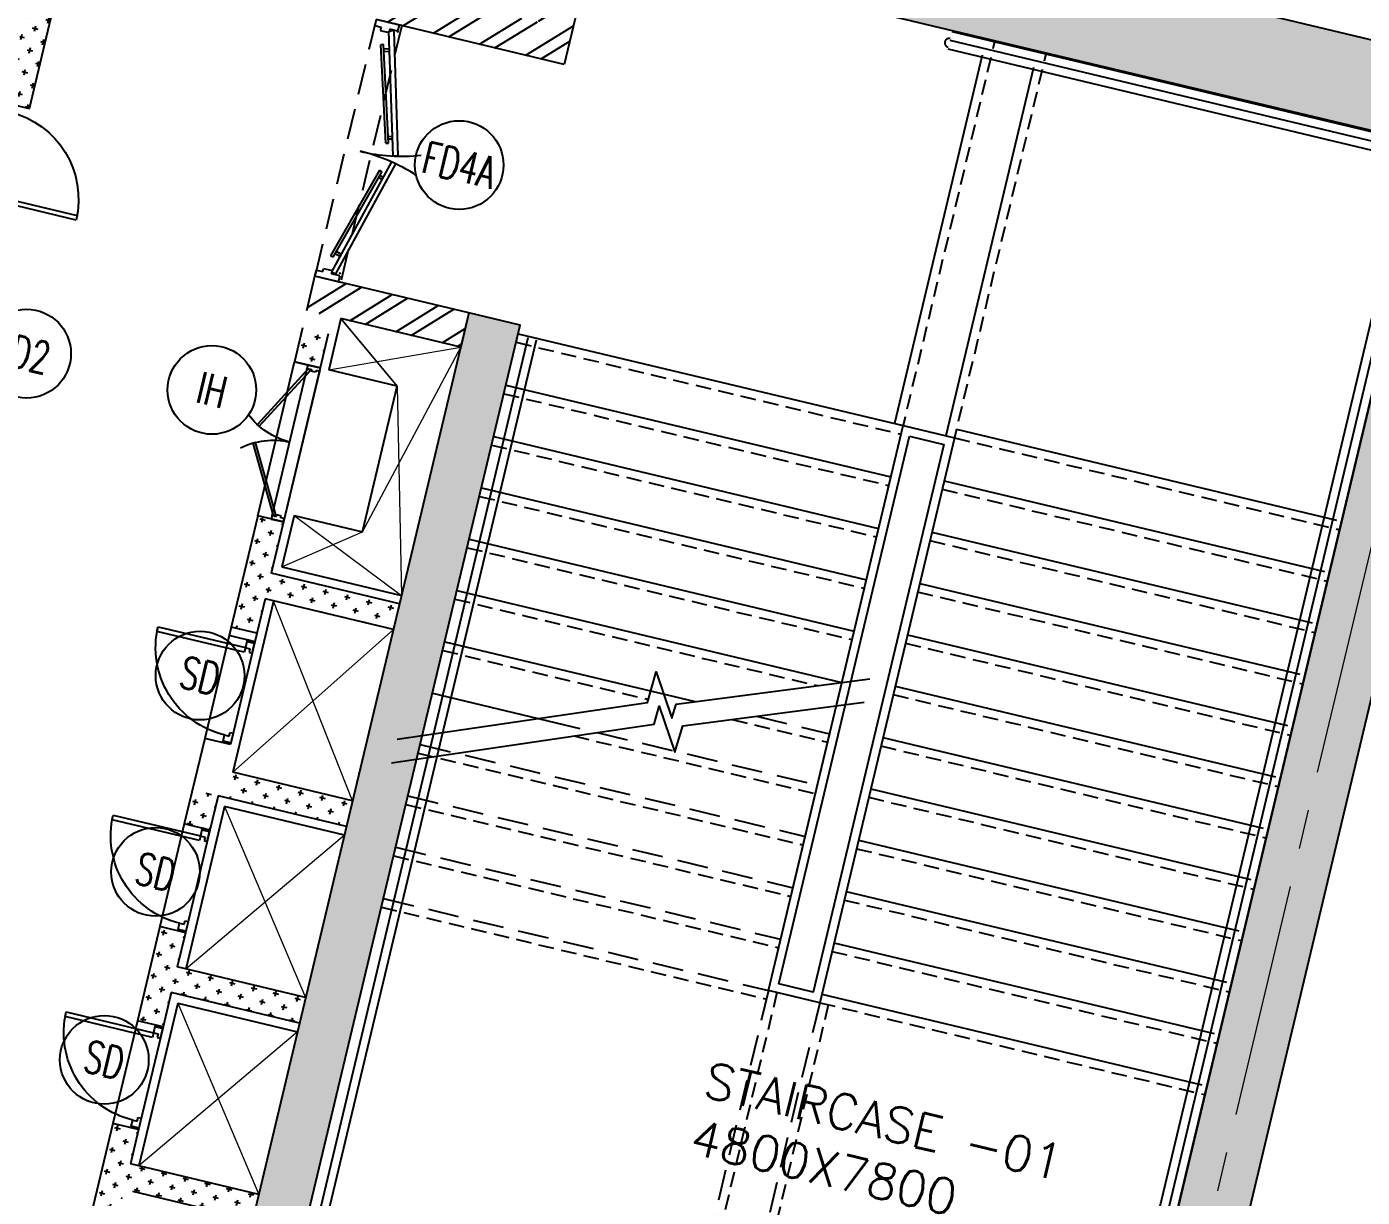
# Model space of a CAD drawing. Header units: millimetres. Extents: x 783817721 to 783927949, y 1443754877 to 1443839643.
# Drawn here: x 783839729 to 783847323, y 1443806187 to 1443812839 of the extents above; entities that cross this region are included whole.
import ezdxf
from ezdxf.enums import TextEntityAlignment as Align

# ---------------------------------------------------------------- set-up
doc = ezdxf.new("R2010")
doc.units = ezdxf.units.MM
doc.header["$LTSCALE"] = 700
doc.header["$PDMODE"] = 32
doc.header["$PDSIZE"] = 0.35
for name, pattern in [('( Hidden )', [0.375, 0.25, -0.125]), ('CENTER2', [28.575, 19.05, -3.175, 3.175, -3.175]), ('HIDDEN', [9.525, 6.35, -3.175]), ('HIDDEN2', [0.1875, 0.125, -0.0625])]:
    doc.linetypes.add(name, pattern=pattern)
doc.layers.get('0').update_dxf_attribs({"linetype": 'CONTINUOUS'})
doc.layers.get('Defpoints').update_dxf_attribs({"linetype": 'CONTINUOUS'})
for name, color, linetype in [('A-BEAM', 8, 'HIDDEN2'), ('A-COL', 31, 'CONTINUOUS'), ('A-DIM-GRID', 3, 'CONTINUOUS'), ('A-DOOR', 1, 'CONTINUOUS'), ('A-HATCH', 8, 'CONTINUOUS'), ('A-LINTEL ABOVE', 2, 'HIDDEN2'), ('A-RAIL', 8, 'CONTINUOUS'), ('A-SILL-XXX', 2, 'CONTINUOUS'), ('A-STAR-TREAD', 2, 'CONTINUOUS'), ('A-TAG-DOOR', 2, 'CONTINUOUS'), ('A-TAG-RMNAME', 6, 'CONTINUOUS'), ('A-WALL 150', 6, 'CONTINUOUS'), ('A-WALL-XXX', 7, 'CONTINUOUS'), ('N-DOOR', 10, 'CONTINUOUS')]:
    doc.layers.add(name, color=color, linetype=linetype)
doc.layers.add('A-CUTOUT BELOW', color=8, linetype='HIDDEN', lineweight=5)
doc.layers.add('A-GRID', color=31, linetype='CENTER2', lineweight=5)
doc.styles.add('ROMANS', font='romans.shx')
doc.dimstyles.new('A-DIM-GRID-100', dxfattribs={"dimscale": 100, "dimtxt": 3, "dimasz": 2.25, "dimexe": 0.18, "dimexo": 0, "dimgap": 0.75, "dimtad": 1, "dimdec": 0, "dimzin": 0, "dimdsep": 46, "dimtxsty": 'ROMANS', "dimblk": 'AR-DIM-ARROW', "dimcen": 2, "dimclrd": 256, "dimclre": 8, "dimclrt": 7, "dimaunit": 1, "dimadec": 0, "dimazin": 0, "dimtfac": 1, "dimtdec": 0, "dimtix": 1, "dimtofl": 0, "dimtmove": 2, "dimatfit": 3, "dimldrblk": 'AR-LED-ARROW', "dimfxl": 0.18, "dimtolj": 1, "dimtzin": 0, "dimlwd": -1, "dimlwe": -1, "dimarcsym": 0})
pattern_1 = [(346.5826, (783888814.277, 1443798714.85), (76.501544, 47.03205), [31.75, -95.25]), (76.5826, (783888826.035, 1443798695.726), (-47.03205, 76.501544), [31.75, -95.25])]

# ---------------------------------------------------------------- blocks, each defined once
blk = doc.blocks.new('col-2 -15')
at = {"layer": 'A-COL', "ltscale": 0.1}
h = blk.add_hatch(color=250, dxfattribs=at)
h.dxf.hatch_style = 1
h.paths.add_polyline_path([(19450, 16650), (19450, 17150), (19050, 17150), (19050, 26350), (19450.4, 26350), (19450.4, 27550), (18250.4, 27549.9), (18250.4, 26849.9), (13550, 26850), (13550, 26350), (18650, 26350), (18650, 21750), (18650, 17150), (16375, 17150), (16375, 18550), (13850, 18550), (13850, 24150), (13550, 24150), (13550, 18250), (16075, 18250), (16075.3, 17150), (16075.3, 16650), (18250.4, 16650), (18250.4, 15950.1), (19450, 15950)])
h.paths.add_polyline_path([(27550, 26850), (27550, 23500), (27750, 23500), (27750, 26350), (30450, 26350), (30450, 23500), (30650, 23500), (30650, 26350), (33350, 26350), (33350, 23500), (33550, 23500), (33550, 26350), (35100, 26350), (35100, 26850)])
h.paths.add_polyline_path([(21750, 23500), (21750.4, 26350), (21750, 26350)])
h.paths.add_polyline_path([(27550, 20000), (27550, 16650), (35100, 16650), (35100, 17150), (33550, 17150), (33550, 20000), (33350, 20000), (33350, 17150), (30650, 17150), (30650, 20000), (30450, 20000), (30450, 17150), (27750, 17150), (27750, 20000)])
for points in [[(19045, 26350), (19450.4, 26350), (19450.4, 27550), (18250.4, 27549.9), (18250.4, 26849.9), (13550, 26850), (13550, 26350)], [(13550, 26350), (18650, 26350), (18650, 21750), (18650, 17150), (16375, 17150), (16375, 18550), (13850, 18550), (13850, 24150), (13550, 24150), (13550, 18250), (16075, 18250), (16075.3, 17150), (16075.3, 17150), (16075.3, 16650), (18250.4, 16650), (18250.4, 15950.1), (19450, 15950), (19450, 17150), (19050, 17150), (19050, 26350), (19450.4, 26350)]]:
    blk.add_lwpolyline(points, dxfattribs=at)
at = {"layer": 'A-GRID', "color": 1, "ltscale": 0.1}
blk.add_line((18850, -5272.5), (18850, 48139.1), dxfattribs=at)
blk = doc.blocks.new('st D 1.5X2.1')
for p, q in [((136.2, 1500), (0, 1500)), ((0, 1500), (0, 1464.3)), ((0, 1464.3), (37.6, 1464.3)), ((37.6, 1464.3), (37.6, 1445.2)), ((37.6, 1445.2), (89, 1445.2)), ((273.8, 767.2), (86.3, 1453.1)), ((89, 1464.3), (89, 1445.2)), ((136.2, 1464.3), (89, 1464.3)), ((89, 1452.8), (113.5, 1464.3)), ((112.8, 1458.5), (300.3, 772.6)), ((136.2, 1464.3), (136.2, 1500)), ((73.7, 1370.6), (60.1, 1366.6)), ((231.4, 832.8), (73.7, 1370.6)), ((217.8, 828.8), (60.1, 1366.6)), ((80.4, 1347.6), (112.7, 1356.5)), ((84.2, 1333.9), (116.5, 1342.7)), ((220.7, 869.4), (244.1, 875.8)), ((224.7, 855.8), (247.9, 862.1)), ((217.8, 828.8), (231.4, 832.8)), ((300.3, 772.5), (273.8, 767.2)), ((273.8, 732.8), (86.3, 46.9)), ((112.8, 41.5), (300.3, 727.4)), ((300.3, 727.5), (273.8, 732.8)), ((217.8, 671.2), (60.1, 133.4)), ((231.4, 667.2), (73.7, 129.4)), ((217.8, 671.2), (231.4, 667.2)), ((220.7, 630.6), (244.1, 624.2)), ((224.7, 644.2), (247.9, 637.9)), ((80.4, 152.4), (112.7, 143.5)), ((84.2, 166.1), (116.5, 157.3)), ((73.7, 129.4), (60.1, 133.4)), ((0, 0), (0, 35.7)), ((0, 35.7), (37.6, 35.7)), ((136.2, 0), (0, 0)), ((37.6, 54.8), (89, 54.8)), ((37.6, 35.7), (37.6, 54.8)), ((86.3, 46.9), (112.8, 41.5)), ((89, 35.7), (89, 54.8)), ((136.2, 35.7), (89, 35.7)), ((136.2, 35.7), (136.2, 0))]:
    blk.add_line(p, q)
blk.add_circle((134.2, 49.7), 1.43)
for start, end in [(90, 270), (270, 90)]:
    blk.add_arc((136.2, 1461.4), 1.43, start, end)
at = {"color": 8}
for centre, start, end in [((89, 1750), 269.78705, 289.78434), ((89, -250), 70.21566, 90.21295)]:
    blk.add_arc(centre, 1000, start, end, dxfattribs=at)
at = {"layer": 'A-LINTEL ABOVE', "linetype": '( Hidden )'}
for p, q in [((0, 1500), (0, 0)), ((150, 1500), (0, 1500)), ((150, 1500), (150, 0)), ((150, 0), (0, 0))]:
    blk.add_line(p, q, dxfattribs=at)
blk = doc.blocks.new('IH')
for p, q in [((0, 71), (0, 0)), ((20, 71), (0, 71)), ((0, 0), (20, 0)), ((20, 71), (20, 46.4)), ((880, 71), (20, 71)), ((20, 46.4), (30, 46.4)), ((20, 0), (20, 19.6)), ((20, 19.6), (30, 19.6)), ((20, 0), (882.8, 0)), ((30, 19.6), (30, 46.4)), ((880, 46.4), (870, 46.4)), ((870, 19.6), (870, 46.4)), ((880, 19.6), (870, 19.6)), ((880, 71), (880, 46.4)), ((880, 71), (900, 71)), ((880, 0), (880, 19.6)), ((900, 0), (880, 0)), ((900, 71), (900, 0))]:
    blk.add_line(p, q)
for points in [[(28.8, 51.3), (21.5, 64.4), (395.9, 272.8), (403.2, 259.7)], [(871.2, 51.3), (496.8, 259.7), (504.1, 272.8), (878.5, 64.4)]]:
    blk.add_lwpolyline(points, close=True)
at = {"color": 8}
for centre, radius, start, end in [((20.3, 64.2), 429.7, 0.90116, 39.0954), ((878, 64.5), 428.1, 140.77708, 179.12616)]:
    blk.add_arc(centre, radius, start, end, dxfattribs=at)
for centre, start, end in [((23, 71), 0, 180), ((23, 71), 180, 0), ((877, 71), 0, 180), ((877, 71), 180, 0)]:
    blk.add_arc(centre, 1.5, start, end)
blk = doc.blocks.new('1000 SINGLE 1')
for p, q in [((120, 925), (75, 925)), ((75, 925), (75, 75)), ((120, 75), (120, 925)), ((15, 0), (15, 75)), ((15, 75), (75, 75)), ((75, 75), (75, 30)), ((75, 75), (120, 75)), ((75, 30), (110, 30)), ((110, 30), (110, 0)), ((925, 30), (890, 30)), ((890, 30), (890, 0)), ((985, 75), (925, 75)), ((925, 75), (925, 30)), ((985, 0), (985, 75)), ((110, 0), (15, 0)), ((890, 0), (985, 0))]:
    blk.add_line(p, q)
at = {"color": 8}
for p, q in [((0, 0), (0, 75)), ((0, 75), (15, 75)), ((15, 0), (0, 0)), ((15, 75), (15, 0)), ((1000, 75), (985, 75)), ((985, 75), (985, 0)), ((1000, 0), (1000, 75)), ((985, 0), (1000, 0))]:
    blk.add_line(p, q, dxfattribs=at)
blk.add_arc((75, 75), 850, 0, 90, dxfattribs=at)
blk = doc.blocks.new('AR-DIM-ARROW')
at = {"color": 6}
blk.add_line((-0.354, -0.354), (0.354, 0.354), dxfattribs=at)
for p, q in [((0, -0.5), (0, 0.5)), ((-1, 0), (0, 0))]:
    blk.add_line(p, q)
blk = doc.blocks.new('*D431')
at = {"layer": 'A-DIM-GRID', "color": 8, "transparency": 16777216}
for p, q in [((783842143.2, 1443831694.7), (783841837.3, 1443830412.7)), ((783915971.5, 1443814082.7), (783915665.7, 1443812800.7))]:
    blk.add_line(p, q, dxfattribs=at)
at = {"layer": 'A-DIM-GRID', "transparency": 16777216}
blk.add_line((783915451, 1443812870.4), (783842060.4, 1443830378), dxfattribs=at)
at = {"layer": 'Defpoints', "color": 0, "transparency": 16777216}
for p in [(783842143.2, 1443831694.7, 0), (783841841.5, 1443830430.2), (783915971.5, 1443814082.7, 0)]:
    blk.add_point(p, dxfattribs=at)
at = {"layer": 'A-DIM-GRID', "transparency": 16777216, "xscale": 225, "yscale": 225, "zscale": 225}
for p, rotation in [((783841841.5, 1443830430.2), 166.5826444062369), ((783915669.9, 1443812818.2), 346.5826444062369)]:
    blk.add_blockref('AR-DIM-ARROW', p, dxfattribs=dict(at, rotation=rotation))
at = {"layer": 'A-DIM-GRID', "color": 7, "transparency": 16777216, "insert": (783878807.9, 1443821843.1), "char_height": 300, "attachment_point": 5, "rotation": 346.58264, "style": 'ROMANS'}
blk.add_mtext('\\A1;75900', dxfattribs=at)
blk = doc.blocks.new('AR-LED-ARROW')
for p, q in [((-0.354, 0.354), (-0.382, 0.325)), ((0, 0), (-0.354, 0.354)), ((0, 0), (-1, 0)), ((0, 0), (-0.382, 0.325)), ((0, 0), (-0.382, -0.325)), ((0, 0), (-0.354, -0.354)), ((-0.354, -0.354), (-0.382, -0.325))]:
    blk.add_line(p, q)
blk = doc.blocks.new('TAG-DOOR-WINOW')
blk.add_circle((0, 0), 2.8)
at = {"style": 'ROMANS', "width": 0.7}
blk.add_attdef('DW', text='', height=2, dxfattribs=at).set_placement((0, 0), align=Align.MIDDLE_CENTER)
blk = doc.blocks.new('A$Cc2280a50')
at = {"layer": 'A-CUTOUT BELOW'}
for p, q in [((-600, -500), (-1000, -200)), ((-1000, -200), (-600, -500)), ((-1000, -500), (-300, -200)), ((-600, -1350.3), (-300, -200)), ((-600, -500), (-300, -1650.3)), ((-1000, -1650.3), (-600, -1350.3)), ((-1000, -1350.3), (-300, -1650.3)), ((-1000, -3050), (-300, -4000)), ((-300, -3050), (-1000, -4000)), ((-3200, -3550), (-4200, -3250)), ((-3900, -4099.9), (-4200, -3250)), ((-3900, -3550), (-3200, -3250)), ((-3900, -3550), (-4200, -4399.9)), ((-3200, -4099.9), (-4200, -4399.9)), ((-3900, -4099.9), (-3200, -4395.9)), ((-1000, -4200), (-300, -5150)), ((-300, -4200), (-1000, -5150))]:
    blk.add_line(p, q, dxfattribs=at)
for points in [[(-300, -2850), (-1000, -1850)], [(-300, -1850), (-1000, -2850)]]:
    blk.add_lwpolyline(points, dxfattribs=at)
at = {"layer": 'A-SILL-XXX'}
for p, q in [((-1000, -200), (-1000, -500)), ((-600, -500), (-1000, -500)), ((-600, -500), (-1000, -500)), ((-600, -1350.3), (-600, -500)), ((-1000, -1350.3), (-1000, -1650.3)), ((-1000, -1350.3), (-600, -1350.3)), ((-1000, -1650.3), (-300, -1650.3)), ((-1000, -1850), (-1000, -2850)), ((-300, -3050), (-1000, -3050)), ((-1000, -3050), (-1000, -4000)), ((-3200, -4445.9), (-3200, -3250)), ((-3200, -3550), (-3900, -3550)), ((-3900, -3550), (-3900, -4099.9)), ((-3200, -4099.9), (-3900, -4099.9)), ((-1000, -4200), (-1000, -5150)), ((-1000, -4200), (-300, -4200)), ((-3200, -4399.9), (-4200, -4399.9))]:
    blk.add_line(p, q, dxfattribs=at)
blk = doc.blocks.new('*D98')
at = {"layer": 'A-DIM-GRID', "color": 8, "transparency": 16777216}
for p, q in [((783842163.9, 1443831689.8), (783830343.3, 1443834509.7)), ((783832014.8, 1443788259.4), (783819994.1, 1443791127))]:
    blk.add_line(p, q, dxfattribs=at)
at = {"layer": 'A-DIM-GRID', "transparency": 16777216}
blk.add_line((783830308.6, 1443834286.6), (783820063.9, 1443791341.7), dxfattribs=at)
at = {"layer": 'Defpoints', "color": 0, "transparency": 16777216}
for p in [(783842163.9, 1443831689.8), (783820011.7, 1443791122.8), (783832014.8, 1443788259.4)]:
    blk.add_point(p, dxfattribs=at)
at = {"layer": 'A-DIM-GRID', "transparency": 16777216, "xscale": 225, "yscale": 225, "zscale": 225}
for p, rotation in [((783830360.8, 1443834505.5), 76.58260137386257), ((783820011.7, 1443791122.8), 256.5826013738626)]:
    blk.add_blockref('AR-DIM-ARROW', p, dxfattribs=dict(at, rotation=rotation))
at = {"layer": 'A-DIM-GRID', "color": 7, "transparency": 16777216, "insert": (783824967.4, 1443812866.4), "char_height": 300, "attachment_point": 5, "rotation": 76.5826, "style": 'ROMANS'}
blk.add_mtext('\\A1;44600', dxfattribs=at)
blk = doc.blocks.new('*D99')
at = {"layer": 'A-DIM-GRID', "color": 8, "transparency": 16777216}
for p, q in [((783830850.3, 1443824219.4), (783834035.6, 1443837571.8)), ((783922822.2, 1443802938.9), (783925858.5, 1443815667.1))]:
    blk.add_line(p, q, dxfattribs=at)
at = {"layer": 'A-DIM-GRID', "transparency": 16777216}
blk.add_line((783834250.3, 1443837502.1), (783925635.5, 1443815701.8), dxfattribs=at)
at = {"layer": 'Defpoints', "color": 0, "transparency": 16777216}
for p in [(783830850.3, 1443824219.4), (783925854.4, 1443815649.6), (783922822.2, 1443802938.9)]:
    blk.add_point(p, dxfattribs=at)
at = {"layer": 'A-DIM-GRID', "transparency": 16777216, "xscale": 225, "yscale": 225, "zscale": 225}
for p, rotation in [((783834031.4, 1443837554.3), 166.5826029587621), ((783925854.4, 1443815649.6), 346.5826029587622)]:
    blk.add_blockref('AR-DIM-ARROW', p, dxfattribs=dict(at, rotation=rotation))
at = {"layer": 'A-DIM-GRID', "color": 7, "transparency": 16777216, "insert": (783879995.1, 1443826820.8), "char_height": 300, "attachment_point": 5, "rotation": 346.5826, "style": 'ROMANS'}
blk.add_mtext('\\A1;94400', dxfattribs=at)

msp = doc.modelspace()

# ---------------------------------------------------------------- hatches: boundary and pattern name
at = {"layer": 'A-HATCH'}
h = msp.add_hatch(dxfattribs=at)
h.set_pattern_fill('ANSI32', color=256, scale=20, angle=0.00004, style=0)
h.set_pattern_definition([(31.58264, (783812088.39, 1443708293.1), (-99.77015, 162.28422), []), (31.58264, (783812175.74, 1443708272.26), (-99.77015, 162.28422), [])])
h.paths.add_polyline_path([(783841367.7, 1443811421.3), (783841321.3, 1443811226.8), (783842196.7, 1443811017.9), (783842243.1, 1443811212.5)])
h.paths.add_polyline_path([(783842637.6, 1443812866.1), (783841762.2, 1443813074.9), (783841715.8, 1443812880.4), (783842785.7, 1443812625.1), (783842948.2, 1443813306), (783842753.6, 1443813352.4)])
h.paths.add_polyline_path([(783841702.4, 1443814117.2), (783841656, 1443813922.7), (783842823.2, 1443813644.3), (783842869.6, 1443813838.8)])
h = msp.add_hatch(dxfattribs=at)
h.set_pattern_fill('CROSS', color=256, scale=10, angle=0.00004, style=0)
h.set_pattern_definition(pattern_1)
h.paths.add_polyline_path([(783841954.5, 1443813234.7), (783841808.6, 1443813269.5), (783841762.2, 1443813074.9), (783841908.1, 1443813040.1)])
h.paths.add_polyline_path([(783841188.7, 1443810024.7), (783841042.8, 1443810059.5), (783840892, 1443809427.3), (783841037.9, 1443809392.5)])
h = msp.add_hatch(dxfattribs=at)
h.set_pattern_fill('CROSS', color=256, scale=10, angle=0.00004, style=0)
h.set_pattern_definition(pattern_1)
h.paths.add_polyline_path([(783839895.3, 1443813006.3), (783839749.4, 1443813041.1), (783839598.5, 1443812408.8), (783839744.4, 1443812374)])
h = msp.add_hatch(dxfattribs=at)
h.set_pattern_fill('CROSS', color=256, scale=10, angle=0.00004, style=0)
h.set_pattern_definition(pattern_1)
h.paths.add_polyline_path([(783841443.8, 1443811094), (783841297.9, 1443811128.8), (783841251.7, 1443810935), (783841397.6, 1443810900.2)])
h = msp.add_hatch(dxfattribs=at)
h.set_pattern_fill('CROSS', color=256, scale=10, angle=0.00004, style=0)
h.set_pattern_definition(pattern_1)
h.paths.add_polyline_path([(783841848.7, 1443809558.9), (783841119.1, 1443809732.9), (783841084.3, 1443809587), (783841813.8, 1443809413)])
h.paths.add_polyline_path([(783841396.2, 1443809516.7, 0.556006), (783841394.9, 1443809515.9, 0.2408), (783841396, 1443809516.4), (783841396, 1443809516.4), (783841395.9, 1443809516.3, 1.454604)], flags=0)
h.paths.add_polyline_path([(783841393.6, 1443809517, 1.456459), (783841393.2, 1443809516.9), (783841393, 1443809516.1), (783841394.1, 1443809515.9, 0.498821)], flags=16)
h.paths.add_polyline_path([(783841393.6, 1443809517.3), (783841393.5, 1443809517), (783841393.6, 1443809517), (783841394, 1443809517.2)], flags=0)
h.paths.add_polyline_path([(783841394.4, 1443809517.1), (783841393.4, 1443809517.4, 1), (783841393.3, 1443809516.9), (783841394.3, 1443809516.4)], flags=16)
h.paths.add_polyline_path([(783841395.9, 1443809520.2, 0.240801), (783841397, 1443809520.7), (783841396.9, 1443809520.7, 0.414214)], flags=0)
h.paths.add_polyline_path([(783841394.4, 1443809513.5), (783841393.6, 1443809513.7), (783841395.9, 1443809516.5, -0.660999), (783841396.3, 1443809516.6), (783841397.6, 1443809520.9), (783841396.2, 1443809521.2), (783841395.1, 1443809516.8), (783841396.3, 1443809516.5), (783841396.3, 1443809516.6, -0.299426), (783841396.3, 1443809516.3), (783841395.1, 1443809516.6), (783841394.9, 1443809515.7)], flags=16)
h.paths.add_polyline_path([(783841395.2, 1443809520.4, -0.219304), (783841394.5, 1443809521.2, -1.414368), (783841394.4, 1443809521.6, -0.556006)], flags=16)
h.paths.add_polyline_path([(783841352.8, 1443809527, 0.818728), (783841351.6, 1443809526.2, 0.2408), (783841352.7, 1443809526.8), (783841352.6, 1443809526.8), (783841352.6, 1443809526.7, 1.454606)], flags=16)
h.paths.add_polyline_path([(783841351.3, 1443809531.6, 0.984995), (783841350.8, 1443809531.7), (783841350.5, 1443809530.4, 1.398388)], flags=0)
h.paths.add_polyline_path([(783841352.9, 1443809526.7), (783841352.9, 1443809526.7, 0.213406), (783841350.8, 1443809526.6, 0.322059), (783841350.1, 1443809527.4, 4.215562), (783841349.9, 1443809527.3), (783841350, 1443809527.2, -1.234376), (783841350.1, 1443809527.7), (783841351.3, 1443809528.3), (783841352.1, 1443809531.7), (783841351.1, 1443809532), (783841350.7, 1443809531.8), (783841351.3, 1443809531.6), (783841353.8, 1443809531.3), (783841353.8, 1443809531.3, -0.428047), (783841354, 1443809531), (783841354, 1443809531), (783841354.1, 1443809530.9)], flags=16)
h.paths.add_polyline_path([(783841351.8, 1443809527.1), (783841352.8, 1443809527), (783841351.8, 1443809527.3), (783841351.8, 1443809527.1)], flags=0)
h.paths.add_polyline_path([(783841350.4, 1443809524.6), (783841350.4, 1443809524.6), (783841350.8, 1443809526.2)], flags=16)
h.paths.add_polyline_path([(783841596, 1443809469, 0.818728), (783841594.7, 1443809468.2, 0.2408), (783841595.8, 1443809468.7), (783841595.8, 1443809468.8), (783841595.8, 1443809468.7, 1.454605)], flags=16)
h.paths.add_polyline_path([(783841594.5, 1443809473.6, 0.984995), (783841594, 1443809473.7), (783841593.7, 1443809472.4, 1.398388)], flags=0)
h.paths.add_polyline_path([(783841596.1, 1443809468.7), (783841596.1, 1443809468.7, 0.213406), (783841594, 1443809468.6, 0.322059), (783841593.3, 1443809469.3, 0.897718), (783841593.1, 1443809469.7), (783841594.2, 1443809469.4), (783841595.3, 1443809473.7), (783841594.3, 1443809474), (783841593.8, 1443809473.8), (783841594.5, 1443809473.6), (783841597, 1443809473.3), (783841597, 1443809473.3, -0.428047), (783841597.2, 1443809473), (783841597.2, 1443809473), (783841597.3, 1443809472.9)], flags=16)
h.paths.add_polyline_path([(783841595, 1443809469.1), (783841596, 1443809469), (783841595, 1443809469.3), (783841594.9, 1443809469.1)], flags=0)
h.paths.add_polyline_path([(783841593.6, 1443809466.6), (783841593.6, 1443809466.6), (783841593.9, 1443809468.2)], flags=16)
h.paths.add_polyline_path([(783841595.3, 1443809470.7), (783841594.6, 1443809470.8), (783841593, 1443809469.6, 0.611801), (783841593.1, 1443809469.2), (783841593.9, 1443809468.2), (783841593.1, 1443809469.2, -1), (783841593.2, 1443809469.7)], flags=16)
h.paths.add_polyline_path([(783841639.4, 1443809458.7, 0.556006), (783841638.1, 1443809457.9, 0.240801), (783841639.2, 1443809458.4), (783841639.1, 1443809458.4), (783841639.1, 1443809458.3, 1.454605)], flags=0)
h.paths.add_polyline_path([(783841636.8, 1443809459, 1.456459), (783841636.3, 1443809458.9), (783841636.2, 1443809458.1), (783841637.3, 1443809457.9, 0.498821)], flags=16)
h.paths.add_polyline_path([(783841639.1, 1443809462.2, 0.2408), (783841640.2, 1443809462.7), (783841640, 1443809462.7, 0.414214)], flags=0)
h.paths.add_polyline_path([(783841639.5, 1443809458.6), (783841640.7, 1443809462.9), (783841639.4, 1443809463.2), (783841638.3, 1443809458.9)], flags=16)
h.paths.add_polyline_path([(783841637.9, 1443809460.5), (783841639.4, 1443809458.7, -0.523538), (783841639.5, 1443809458.3), (783841639.1, 1443809458.4), (783841639.1, 1443809458.4, -0.59306), (783841639.4, 1443809458.7), (783841638.5, 1443809459.7), (783841638.3, 1443809458.9), (783841639.4, 1443809458.7), (783841640.5, 1443809457.1), (783841638, 1443809457.7), (783841637.5, 1443809455.5), (783841635.9, 1443809455.9), (783841636.7, 1443809459.2, 1.454606), (783841636.5, 1443809458.9), (783841637.4, 1443809458.4), (783841637.6, 1443809459.1), (783841636.7, 1443809459.3), (783841636.7, 1443809459), (783841636.7, 1443809459, 0.523538), (783841636.6, 1443809459.3), (783841637.8, 1443809459.9)], flags=16)
h.paths.add_polyline_path([(783841638.4, 1443809462.3, -0.219304), (783841637.7, 1443809463.2, -1.414368), (783841637.6, 1443809463.6, -0.556006)], flags=16)
h = msp.add_hatch(dxfattribs=at)
h.set_pattern_fill('CROSS', color=256, scale=10, angle=0.00004, style=0)
h.set_pattern_definition(pattern_1)
edge = h.paths.add_edge_path()
edge.add_line((783841581.8, 1443808440.3), (783841410.8, 1443808481.1))
edge.add_line((783841410.8, 1443808481.1), (783841410.8, 1443808481.1))
edge.add_line((783841410.8, 1443808481.1), (783841406.6, 1443808482.1))
edge.add_line((783841406.6, 1443808482.1), (783841406.5, 1443808481.6))
edge.add_line((783841406.5, 1443808481.6), (783841405.6, 1443808479.5))
edge.add_line((783841405.6, 1443808479.5), (783841405.9, 1443808479.5))
edge.add_line((783841405.9, 1443808479.5), (783841404.8, 1443808473.9))
edge.add_line((783841404.8, 1443808473.9), (783841401.7, 1443808474.6))
edge.add_line((783841401.7, 1443808474.6), (783841401.4, 1443808475))
edge.add_line((783841401.4, 1443808475), (783841402.8, 1443808474.7))
edge.add_line((783841402.8, 1443808474.7), (783841403.7, 1443808478.7))
edge.add_line((783841403.7, 1443808478.7), (783841402.7, 1443808478.9))
edge.add_arc((783841402.8, 1443808479.2), 0.228, 146.04761, 256.58265, ccw=False)
edge.add_line((783841402.6, 1443808479.3), (783841404.5, 1443808478.8))
edge.add_line((783841404.5, 1443808478.8), (783841405.2, 1443808481.4))
edge.add_line((783841405.2, 1443808481.4), (783841403.2, 1443808481.9))
edge.add_line((783841403.2, 1443808481.9), (783841403.4, 1443808482.8))
edge.add_line((783841403.4, 1443808482.8), (783841363.2, 1443808492.4))
edge.add_line((783841363.2, 1443808492.4), (783841363.1, 1443808492))
edge.add_line((783841363.1, 1443808492), (783841362.3, 1443808489.9))
edge.add_line((783841362.3, 1443808489.9), (783841362.5, 1443808489.8))
edge.add_line((783841362.5, 1443808489.8), (783841361.4, 1443808484.2))
edge.add_line((783841361.4, 1443808484.2), (783841358.3, 1443808485))
edge.add_line((783841358.3, 1443808485), (783841358.1, 1443808485.4))
edge.add_line((783841358.1, 1443808485.4), (783841359.4, 1443808485))
edge.add_line((783841359.4, 1443808485), (783841360.4, 1443808489))
edge.add_line((783841360.4, 1443808489), (783841359.4, 1443808489.3))
edge.add_line((783841359.4, 1443808489.3), (783841359.1, 1443808489.7))
edge.add_line((783841359.1, 1443808489.7), (783841360.4, 1443808489.3))
edge.add_line((783841360.4, 1443808489.3), (783841361.1, 1443808491.9))
edge.add_line((783841361.1, 1443808491.9), (783841360.3, 1443808492.6))
edge.add_line((783841360.3, 1443808492.6), (783841359.9, 1443808492.7))
edge.add_line((783841359.9, 1443808492.7), (783841163.4, 1443808539.8))
edge.add_line((783841163.4, 1443808539.8), (783841163.3, 1443808539.6))
edge.add_line((783841163.3, 1443808539.6), (783841162.4, 1443808537.6))
edge.add_line((783841162.4, 1443808537.6), (783841163, 1443808539.7))
edge.add_line((783841163, 1443808539.7), (783841160.1, 1443808540.4))
edge.add_line((783841160.1, 1443808540.4), (783841120, 1443808550))
edge.add_line((783841120, 1443808550), (783841120, 1443808550))
edge.add_line((783841120, 1443808550), (783841119.1, 1443808547.9))
edge.add_line((783841119.1, 1443808547.9), (783841119.6, 1443808550.1))
edge.add_line((783841119.6, 1443808550.1), (783841116.8, 1443808550.7))
edge.add_line((783841116.8, 1443808550.7), (783840900.9, 1443808602.7))
edge.add_line((783840900.9, 1443808602.7), (783840866.1, 1443808456.8))
edge.add_line((783840866.1, 1443808456.8), (783841082.1, 1443808405.3))
edge.add_line((783841082.1, 1443808405.3), (783841082.2, 1443808405.7))
edge.add_line((783841082.2, 1443808405.7), (783841083.1, 1443808407.8))
edge.add_line((783841083.1, 1443808407.8), (783841082.8, 1443808407.9))
edge.add_line((783841082.8, 1443808407.9), (783841083.9, 1443808413.5))
edge.add_line((783841083.9, 1443808413.5), (783841087, 1443808412.7))
edge.add_line((783841087, 1443808412.7), (783841087.3, 1443808412.3))
edge.add_line((783841087.3, 1443808412.3), (783841085.9, 1443808412.7))
edge.add_line((783841085.9, 1443808412.7), (783841085, 1443808408.7))
edge.add_line((783841085, 1443808408.7), (783841086, 1443808408.4))
edge.add_arc((783841085.9, 1443808408.2), 0.227, -33.95244, 76.58264, ccw=False)
edge.add_line((783841086.1, 1443808408.1), (783841084.1, 1443808408.5))
edge.add_line((783841084.1, 1443808408.5), (783841083.5, 1443808406))
edge.add_line((783841083.5, 1443808406), (783841085.5, 1443808405.5))
edge.add_line((783841085.5, 1443808405.5), (783841085.3, 1443808404.5))
edge.add_line((783841085.3, 1443808404.5), (783841125.4, 1443808394.9))
edge.add_line((783841125.4, 1443808394.9), (783841125.5, 1443808395.4))
edge.add_line((783841125.5, 1443808395.4), (783841126.4, 1443808397.5))
edge.add_line((783841126.4, 1443808397.5), (783841126.2, 1443808397.5))
edge.add_line((783841126.2, 1443808397.5), (783841127.2, 1443808403.1))
edge.add_line((783841127.2, 1443808403.1), (783841130.7, 1443808402.3))
edge.add_line((783841130.7, 1443808402.3), (783841129.4, 1443808397.7))
edge.add_line((783841129.4, 1443808397.7), (783841129.5, 1443808397.7))
edge.add_arc((783841129.3, 1443808397.9), 0.228, 326.04766, 436.58264)
edge.add_line((783841129.3, 1443808398.1), (783841127.6, 1443808398.5))
edge.add_line((783841127.6, 1443808398.5), (783841127.5, 1443808398.4))
edge.add_line((783841127.5, 1443808398.4), (783841128.3, 1443808398.2))
edge.add_line((783841128.3, 1443808398.2), (783841129.3, 1443808398.1))
edge.add_arc((783841129.3, 1443808397.9), 0.228, -33.95234, 76.58264, ccw=False)
edge.add_line((783841129.5, 1443808397.7), (783841129.4, 1443808397.7))
edge.add_line((783841129.4, 1443808397.7), (783841129.1, 1443808396.8))
edge.add_line((783841129.1, 1443808396.8), (783841127.3, 1443808397.3))
edge.add_line((783841127.3, 1443808397.3), (783841126.9, 1443808395.6))
edge.add_line((783841126.9, 1443808395.6), (783841128.9, 1443808395.1))
edge.add_line((783841128.9, 1443808395.1), (783841128.6, 1443808394.2))
edge.add_line((783841128.6, 1443808394.2), (783841325.2, 1443808347.3))
edge.add_line((783841325.2, 1443808347.3), (783841325.4, 1443808347.7))
edge.add_line((783841325.4, 1443808347.7), (783841326.2, 1443808349.8))
edge.add_line((783841326.2, 1443808349.8), (783841326, 1443808349.9))
edge.add_line((783841326, 1443808349.9), (783841327.1, 1443808355.4))
edge.add_line((783841327.1, 1443808355.4), (783841330.2, 1443808354.7))
edge.add_line((783841330.2, 1443808354.7), (783841330.4, 1443808354.3))
edge.add_line((783841330.4, 1443808354.3), (783841329.1, 1443808354.6))
edge.add_line((783841329.1, 1443808354.6), (783841328.1, 1443808350.7))
edge.add_line((783841328.1, 1443808350.7), (783841329.1, 1443808350.4))
edge.add_arc((783841329.1, 1443808350.2), 0.228, -33.95241, 76.58263, ccw=False)
edge.add_line((783841329.3, 1443808350.1), (783841327.3, 1443808350.5))
edge.add_line((783841327.3, 1443808350.5), (783841326.7, 1443808348))
edge.add_line((783841326.7, 1443808348), (783841328.7, 1443808347.5))
edge.add_line((783841328.7, 1443808347.5), (783841328.4, 1443808346.5))
edge.add_line((783841328.4, 1443808346.5), (783841368.6, 1443808336.9))
edge.add_line((783841368.6, 1443808336.9), (783841368.7, 1443808337.4))
edge.add_line((783841368.7, 1443808337.4), (783841369.6, 1443808339.5))
edge.add_line((783841369.6, 1443808339.5), (783841369.1, 1443808337.3))
edge.add_line((783841369.1, 1443808337.3), (783841369, 1443808336.8))
edge.add_line((783841369, 1443808336.8), (783841547, 1443808294.4))
edge.add_line((783841547, 1443808294.4), (783841581.8, 1443808440.3))
h.paths.add_polyline_path([(783840949.5, 1443808591.1), (783840866.1, 1443808456.8), (783840671.6, 1443808503.2), (783840625.2, 1443808308.7), (783840771.1, 1443808273.9), (783840817.5, 1443808468.4), (783840866.1, 1443808456.8)])
h = msp.add_hatch(dxfattribs=at)
h.set_pattern_fill('CROSS', color=256, scale=10, angle=0.00004, style=0)
h.set_pattern_definition(pattern_1)
h.paths.add_polyline_path([(783841048.1, 1443806203.1), (783840318.6, 1443806377.1), (783840283.8, 1443806231.2), (783841013.3, 1443806057.2)])
h.paths.add_polyline_path([(783840283.8, 1443806231.2), (783840318.6, 1443806377.1), (783840365, 1443806571.6), (783840219.1, 1443806606.4), (783839998.6, 1443805682.4), (783840144.5, 1443805647.6)])
h.paths.add_polyline_path([(783840631.8, 1443807690.2), (783840485.9, 1443807725), (783840358.3, 1443807190.1), (783840504.2, 1443807155.3), (783840550.6, 1443807349.8), (783840585.4, 1443807495.7), (783840585.4, 1443807495.7)])
h.paths.add_polyline_path([(783841315, 1443807321.7), (783840585.4, 1443807495.7), (783840550.6, 1443807349.8), (783841280.2, 1443807175.8)])
h.paths.add_polyline_path([(783839743.4, 1443804612.4), (783839889.3, 1443804577.6), (783840005.3, 1443805063.9), (783839859.4, 1443805098.7)])

# ---------------------------------------------------------------- linework, layer by layer
at = {"layer": 'A-BEAM'}
msp.add_arc((783844973.8, 1443812747.4, 0), 25, 76.58264, 256.58264, dxfattribs=at)
at = {"layer": 'A-RAIL', "elevation": 0}
for points in [[(783844989.3, 1443812812.2), (783847714.4, 1443812162.1), (783845906.1, 1443804581.5), (783843667.3, 1443805115.6)], [(783844977.3, 1443812762), (783847652.2, 1443812123.8), (783845867.8, 1443804643.7), (783843679.2, 1443805165.8)], [(783844965.7, 1443812713.3), (783847592, 1443812086.8), (783845830.8, 1443804704), (783843690.8, 1443805214.5)], [(783843484.7, 1443805212.2), (783841305.8, 1443805732), (783842579.8, 1443811072.2)], [(783843496.3, 1443805260.9), (783841366.1, 1443805769.1), (783842628.4, 1443811060.6)]]:
    msp.add_lwpolyline(points, dxfattribs=at)
at = {"layer": 'A-RAIL', "color": 8, "ltscale": 0.5, "elevation": 0}
msp.add_lwpolyline([(783844749, 1443810511.9), (783844943.5, 1443810465.5), (783844201, 1443807352.8), (783844006.4, 1443807399.3)], close=True, dxfattribs=at)
at = {"layer": 'A-RAIL', "elevation": 0}
msp.add_lwpolyline([(783844749, 1443810511.9), (783844943.5, 1443810465.5), (783844201, 1443807352.8), (783844006.4, 1443807399.3)], close=True, dxfattribs=at)
at = {"layer": 'A-SILL-XXX'}
for p, q in [((783840880.4, 1443809378.6, 0), (783840741.2, 1443808795, 0)), ((783841026.3, 1443809343.8, 0), (783840887.1, 1443808760.2, 0)), ((783840625.2, 1443808308.7, 0), (783840485.9, 1443807725, 0)), ((783840625.2, 1443808308.7, 0), (783840485.9, 1443807725, 0)), ((783840771.1, 1443808273.9, 0), (783840631.8, 1443807690.2, 0)), ((783840771.1, 1443808273.9, 0), (783840631.8, 1443807690.2, 0)), ((783840358.3, 1443807190.1, 0), (783840219.1, 1443806606.4, 0)), ((783840504.2, 1443807155.3, 0), (783840365, 1443806571.6, 0))]:
    msp.add_line(p, q, dxfattribs=at)
at = {"layer": 'A-SILL-XXX', "elevation": 0}
msp.add_lwpolyline([(783841251.7, 1443810935), (783841397.6, 1443810900.2), (783841188.7, 1443810024.7), (783841042.8, 1443810059.5)], close=True, dxfattribs=at)
at = {"layer": 'A-STAR-TREAD'}
for p, q in [((783845234, 1443812760.7, 0), (783845222.8, 1443812713.7, 0)), ((783845525.8, 1443812691.1, 0), (783845514.6, 1443812644.1, 0)), ((783842523.3, 1443811094.2, 0), (783844711.9, 1443810572.1, 0)), ((783842453.7, 1443810802.4, 0), (783844642.3, 1443810280.3, 0)), ((783842384.1, 1443810510.6, 0), (783844572.7, 1443809988.5, 0)), ((783842314.5, 1443810218.8, 0), (783844503.1, 1443809696.7, 0)), ((783842244.9, 1443809927, 0), (783844433.5, 1443809404.9, 0)), ((783842175.3, 1443809635.2, 0), (783844363.9, 1443809113.1, 0)), ((783842105.7, 1443809343.4, 0), (783843529, 1443809003.8, 0)), ((783842036, 1443809051.6, 0), (783842874.6, 1443808851.5, 0))]:
    msp.add_line(p, q, dxfattribs=at)
at = {"layer": 'A-STAR-TREAD', "color": 8, "linetype": 'HIDDEN', "ltscale": 0.5}
for p, q in [((783845162.6, 1443812676.6, 0), (783844663.3, 1443810583.7, 0)), ((783845454.4, 1443812607, 0), (783844955.1, 1443810514.1, 0)), ((783845015.3, 1443810551.2, 0), (783847203.9, 1443810029.1, 0)), ((783844945.7, 1443810259.4, 0), (783847134.3, 1443809737.3, 0)), ((783844876.1, 1443809967.5, 0), (783847064.7, 1443809445.4, 0)), ((783844806.5, 1443809675.7, 0), (783846995.1, 1443809153.6, 0)), ((783844736.9, 1443809383.9, 0), (783846925.5, 1443808861.8, 0)), ((783844667.3, 1443809092.1, 0), (783846855.9, 1443808570, 0)), ((783844597.7, 1443808800.3, 0), (783846786.3, 1443808278.2, 0)), ((783844528, 1443808508.5, 0), (783846716.6, 1443807986.4, 0)), ((783844458.4, 1443808216.7, 0), (783846647, 1443807694.6, 0)), ((783844388.8, 1443807924.9, 0), (783846577.4, 1443807402.8, 0)), ((783844319.2, 1443807633.1, 0), (783846507.8, 1443807111, 0)), ((783844249.6, 1443807341.2, 0), (783846438.2, 1443806819.1, 0))]:
    msp.add_line(p, q, dxfattribs=at)
at = {"layer": 'A-STAR-TREAD', "color": 8, "linetype": '( Hidden )', "ltscale": 0.5}
for p, q in [((783845211.2, 1443812665, 0), (783844711.9, 1443810572.1, 0)), ((783845503, 1443812595.4, 0), (783845003.7, 1443810502.5, 0)), ((783842511.7, 1443811045.6, 0), (783844700.3, 1443810523.5, 0)), ((783842442.1, 1443810753.8, 0), (783844630.7, 1443810231.7, 0)), ((783845003.7, 1443810502.5, 0), (783847192.3, 1443809980.4, 0)), ((783842372.5, 1443810462, 0), (783844561.1, 1443809939.9, 0)), ((783844934.1, 1443810210.7, 0), (783847122.7, 1443809688.6, 0)), ((783842302.9, 1443810170.2, 0), (783844491.5, 1443809648.1, 0)), ((783842233.3, 1443809878.4, 0), (783844421.9, 1443809356.3, 0)), ((783844864.5, 1443809918.9, 0), (783847053.1, 1443809396.8, 0)), ((783842163.7, 1443809586.5, 0), (783844224.7, 1443809094.9, 0)), ((783844794.9, 1443809627.1, 0), (783846983.5, 1443809105, 0)), ((783842094.1, 1443809294.7, 0), (783843263.8, 1443809015.7, 0)), ((783844725.3, 1443809335.3, 0), (783846913.9, 1443808813.2, 0)), ((783844655.7, 1443809043.5, 0), (783846844.3, 1443808521.4, 0)), ((783843739.7, 1443808902.2, 0), (783844282.6, 1443808772.6, 0)), ((783842839.6, 1443808808.5, 0), (783844213, 1443808480.8, 0)), ((783844586.1, 1443808751.7, 0), (783846774.6, 1443808229.6, 0)), ((783841954.8, 1443808711.1, 0), (783844143.4, 1443808189, 0)), ((783844516.4, 1443808459.9, 0), (783846705, 1443807937.8, 0)), ((783841885.2, 1443808419.3, 0), (783844073.8, 1443807897.2, 0)), ((783841815.6, 1443808127.5, 0), (783844004.2, 1443807605.4, 0)), ((783844446.8, 1443808168, 0), (783846635.4, 1443807645.9, 0)), ((783841746, 1443807835.7, 0), (783843934.6, 1443807313.6, 0)), ((783844377.2, 1443807876.2, 0), (783846565.8, 1443807354.1, 0)), ((783844307.6, 1443807584.4, 0), (783846496.2, 1443807062.3, 0)), ((783843994.8, 1443807350.6, 0), (783843472.7, 1443805162, 0)), ((783844238, 1443807292.6, 0), (783846426.6, 1443806770.5, 0)), ((783844286.6, 1443807281, 0), (783843764.5, 1443805092.4, 0))]:
    msp.add_line(p, q, dxfattribs=at)
at = {"layer": 'A-STAR-TREAD', "linetype": '( Hidden )'}
for p, q in [((783843878.7, 1443808920.4, 0), (783844294.2, 1443808821.3, 0)), ((783842973.1, 1443808828, 0), (783844224.6, 1443808529.5, 0)), ((783841966.4, 1443808759.7, 0), (783844155, 1443808237.7, 0)), ((783841896.8, 1443808467.9, 0), (783844085.4, 1443807945.8, 0)), ((783841827.2, 1443808176.1, 0), (783844015.8, 1443807654, 0)), ((783841757.6, 1443807884.3, 0), (783843946.2, 1443807362.2, 0)), ((783843946.2, 1443807362.2, 0), (783843424.1, 1443805173.6, 0)), ((783844238, 1443807292.6, 0), (783843715.9, 1443805104, 0))]:
    msp.add_line(p, q, dxfattribs=at)
at = {"layer": 'A-STAR-TREAD', "elevation": 0}
msp.add_lwpolyline([(783844711.9, 1443810572.1), (783845003.7, 1443810502.5), (783844238, 1443807292.6), (783843946.2, 1443807362.2)], close=True, dxfattribs=at)
msp.add_lwpolyline([(783844329.1, 1443808967.2), (783844711.9, 1443810572.1), (783845003.7, 1443810502.5), (783844238, 1443807292.6), (783843946.2, 1443807362.2), (783844297.3, 1443808833.9)], dxfattribs=at)
at = {"layer": 'A-STAR-TREAD', "color": 8, "elevation": 0}
for points in [[(783841835.6, 1443808790.8), (783843259.3, 1443808999.5), (783843308, 1443809173.3), (783843397.6, 1443808908.8), (783843421.9, 1443808989.8), (783844523, 1443809133.9)], [(783841803.7, 1443808656.8), (783843297.3, 1443808875.5), (783843326, 1443808977.6), (783843414.7, 1443808715.7), (783843459.5, 1443808865.4), (783844491.2, 1443809000.7)]]:
    msp.add_lwpolyline(points, dxfattribs=at)
at = {"layer": 'A-WALL 150'}
for p, q in [((783839744.4, 1443812374, 0), (783839895.3, 1443813006.3, 0)), ((783839598.5, 1443812408.8, 0), (783839744.4, 1443812374, 0)), ((783841297.9, 1443811128.8, 0), (783841251.7, 1443810935, 0)), ((783841443.8, 1443811094, 0), (783841397.6, 1443810900.2, 0)), ((783841397.6, 1443810900.2, 0), (783841251.7, 1443810935, 0)), ((783841042.8, 1443810059.5, 0), (783840880.4, 1443809378.6, 0)), ((783841188.7, 1443810024.7, 0), (783841042.8, 1443810059.5, 0)), ((783841188.7, 1443810024.7, 0), (783841119.1, 1443809732.9, 0)), ((783841848.7, 1443809558.9, 0), (783841119.1, 1443809732.9, 0)), ((783841084.3, 1443809587, 0), (783841026.3, 1443809343.8, 0)), ((783841813.8, 1443809413, 0), (783841084.3, 1443809587, 0)), ((783841037.9, 1443809392.5, 0), (783840892, 1443809427.3, 0)), ((783841026.3, 1443809343.8, 0), (783840880.4, 1443809378.6, 0)), ((783840741.2, 1443808795, 0), (783840625.2, 1443808308.7, 0)), ((783840887.1, 1443808760.2, 0), (783840741.2, 1443808795, 0)), ((783841581.8, 1443808440.3, 0), (783840900.9, 1443808602.7, 0)), ((783840817.5, 1443808468.4, 0), (783840771.1, 1443808273.9, 0)), ((783841547, 1443808294.4, 0), (783840817.5, 1443808468.4, 0)), ((783840771.1, 1443808273.9, 0), (783840625.2, 1443808308.7, 0)), ((783840771.1, 1443808273.9, 0), (783840625.2, 1443808308.7, 0)), ((783840485.9, 1443807725, 0), (783840358.3, 1443807190.1, 0)), ((783840631.8, 1443807690.2, 0), (783840485.9, 1443807725, 0)), ((783840631.8, 1443807690.2, 0), (783840485.9, 1443807725, 0)), ((783840631.8, 1443807690.2, 0), (783840585.4, 1443807495.7, 0)), ((783841315, 1443807321.7, 0), (783840585.4, 1443807495.7, 0)), ((783840550.6, 1443807349.8, 0), (783840504.2, 1443807155.3, 0)), ((783841280.2, 1443807175.8, 0), (783840550.6, 1443807349.8, 0)), ((783840504.2, 1443807155.3, 0), (783840358.3, 1443807190.1, 0)), ((783840219.1, 1443806606.4, 0), (783839998.6, 1443805682.4, 0)), ((783840365, 1443806571.6, 0), (783840219.1, 1443806606.4, 0)), ((783840365, 1443806571.6, 0), (783840318.6, 1443806377.1, 0)), ((783841048.1, 1443806203.1, 0), (783840318.6, 1443806377.1, 0)), ((783841013.3, 1443806057.2, 0), (783840332.4, 1443806219.6, 0))]:
    msp.add_line(p, q, dxfattribs=at)
at = {"layer": 'A-WALL-XXX'}
for p, q in [((783842948.2, 1443813306, 0), (783842785.7, 1443812625.1, 0)), ((783842785.7, 1443812625.1, 0), (783841715.8, 1443812880.4, 0)), ((783841321.3, 1443811226.8, 0), (783841367.7, 1443811421.3, 0)), ((783842243.1, 1443811212.5, 0), (783841367.7, 1443811421.3, 0)), ((783842196.7, 1443811017.9, 0), (783841515.8, 1443811180.4, 0)), ((783842243.1, 1443811212.5, 0), (783842196.7, 1443811017.9, 0))]:
    msp.add_line(p, q, dxfattribs=at)

# ---------------------------------------------------------------- block references
at = {"layer": 'A-COL', "rotation": 346.5826406508676}
msp.add_blockref('col-2 -15', (783823459.1, 1443790865.8, 0), dxfattribs=at)
at = {"layer": 'A-CUTOUT BELOW', "linetype": 'ByBlock', "rotation": 346.5826406591305}
msp.add_blockref('A$Cc2280a50', (783842534.9, 1443811142.9, 0), dxfattribs=at)
at = {"layer": 'A-DOOR', "rotation": 346.5826406504963}
msp.add_blockref('st D 1.5X2.1', (783841367.7, 1443811421.3, 0), dxfattribs=at)
at = {"layer": 'A-DOOR', "xscale": -1, "rotation": 76.58264032313141}
msp.add_blockref('IH', (783841397.6, 1443810900.2, 0), dxfattribs=at)
at = {"layer": 'A-TAG-DOOR'}
ref = msp.add_blockref('TAG-DOOR-WINOW', (783842188.2, 1443812053, 0), dxfattribs=dict(at, xscale=89.99999999999997, yscale=89.99999999999997, zscale=89.99999999999997, rotation=166.582640668163))
ref.add_attrib('DW', 'FD4A', dxfattribs={"layer": '0', "color": 6, "height": 180, "rotation": 346.58264, "style": 'ROMANS', "width": 0.7}).set_placement((783842188.2, 1443812053, 0), align=Align.MIDDLE_CENTER)
ref = msp.add_blockref('TAG-DOOR-WINOW', (783839728.7, 1443810981.2, 0), dxfattribs=dict(at, xscale=89.99999999999994, yscale=89.99999999999994, zscale=89.99999999999994, rotation=166.582640694806))
ref.add_attrib('DW', 'ID2', dxfattribs={"layer": '0', "color": 6, "height": 180, "rotation": 346.58264, "style": 'ROMANS', "width": 0.7}).set_placement((783839728.7, 1443810981.2, 0), align=Align.MIDDLE_CENTER)
ref = msp.add_blockref('TAG-DOOR-WINOW', (783840782, 1443810775.3, 0), dxfattribs=dict(at, xscale=90, yscale=90, zscale=90, rotation=346.582640520484))
ref.add_attrib('DW', 'IH', dxfattribs={"layer": '0', "color": 6, "height": 180, "rotation": 346.58264, "style": 'ROMANS', "width": 0.7}).set_placement((783840782, 1443810775.3, 0), align=Align.MIDDLE_CENTER)
ref = msp.add_blockref('TAG-DOOR-WINOW', (783840714.7, 1443809151.5, 0), dxfattribs=dict(at, xscale=90, yscale=90, zscale=90, rotation=166.582640668163))
ref.add_attrib('DW', 'SD', dxfattribs={"layer": '0', "color": 6, "height": 180, "rotation": 346.58264, "style": 'ROMANS', "width": 0.7}).set_placement((783840714.7, 1443809151.5, 0), align=Align.MIDDLE_CENTER)
ref = msp.add_blockref('TAG-DOOR-WINOW', (783840461.7, 1443808036.2, 0), dxfattribs=dict(at, xscale=90, yscale=90, zscale=90, rotation=166.582640668163))
ref.add_attrib('DW', 'SD', dxfattribs={"layer": '0', "color": 6, "height": 180, "rotation": 346.58264, "style": 'ROMANS', "width": 0.7}).set_placement((783840461.7, 1443808036.2, 0), align=Align.MIDDLE_CENTER)
ref = msp.add_blockref('TAG-DOOR-WINOW', (783840170.2, 1443806968.1, 0), dxfattribs=dict(at, xscale=90, yscale=90, zscale=90, rotation=166.582640668163))
ref.add_attrib('DW', 'SD', dxfattribs={"layer": '0', "color": 6, "height": 180, "rotation": 346.58264, "style": 'ROMANS', "width": 0.7}).set_placement((783840170.2, 1443806968.1, 0), align=Align.MIDDLE_CENTER)
at = {"layer": 'N-DOOR', "yscale": 0.5999999955369375, "zscale": 0.5999999955369373}
for p, xscale, rotation in [((783839459.3, 1443811825.2, 0), -0.5999999955369375, 256.582640380422), ((783841026.3, 1443809343.8, 0), -0.5999999955369374, 76.58264051338077), ((783840771.1, 1443808273.9, 0), -0.5999999955369374, 76.58264051338077), ((783840504.2, 1443807155.3, 0), -0.5999999955369374, 76.58264051338077)]:
    msp.add_blockref('1000 SINGLE 1', p, dxfattribs=dict(at, xscale=xscale, rotation=rotation))

# ---------------------------------------------------------------- texts
at = {"layer": 'A-TAG-RMNAME', "insert": (783843612.7, 1443806957.3, 0), "char_height": 200, "attachment_point": 1, "rotation": 346.58264, "style": 'ROMANS'}
msp.add_mtext_dynamic_manual_height_columns('\\pxql,t18;STAIRCASE -01\\P4800X7800', width=4667.468, gutter_width=12.5, heights=[1451.3], dxfattribs=at)

# ---------------------------------------------------------------- dimensions: what is measured, and where the dimension line sits
at = {"layer": 'A-DIM-GRID'}
for base, p1, p2, angle, picture, middle in [((783925854.4, 1443815649.6, 0), (783830850.3, 1443824219.4, 0), (783922822.2, 1443802938.9, 0), 346.5826, '*D99', (783879995.1, 1443826820.8, 0)), ((783820011.7, 1443791122.8, 0), (783842163.9, 1443831689.8, 0), (783832014.8, 1443788259.4, 0), 76.5826, '*D98', (783824967.4, 1443812866.4, 0)), ((783841841.5, 1443830430.2, 0), (783915971.5, 1443814082.7, 0), (783842143.2, 1443831694.7, 0), 346.58264, '*D431', (783878807.9, 1443821843.1, 0))]:
    dim = msp.add_linear_dim(base=base, p1=p1, p2=p2, angle=angle, dimstyle='A-DIM-GRID-100', dxfattribs=at)
    dim.commit()
    dim.dimension.update_dxf_attribs({"geometry": picture, "text_midpoint": middle})

doc.saveas('drawing.dxf')
